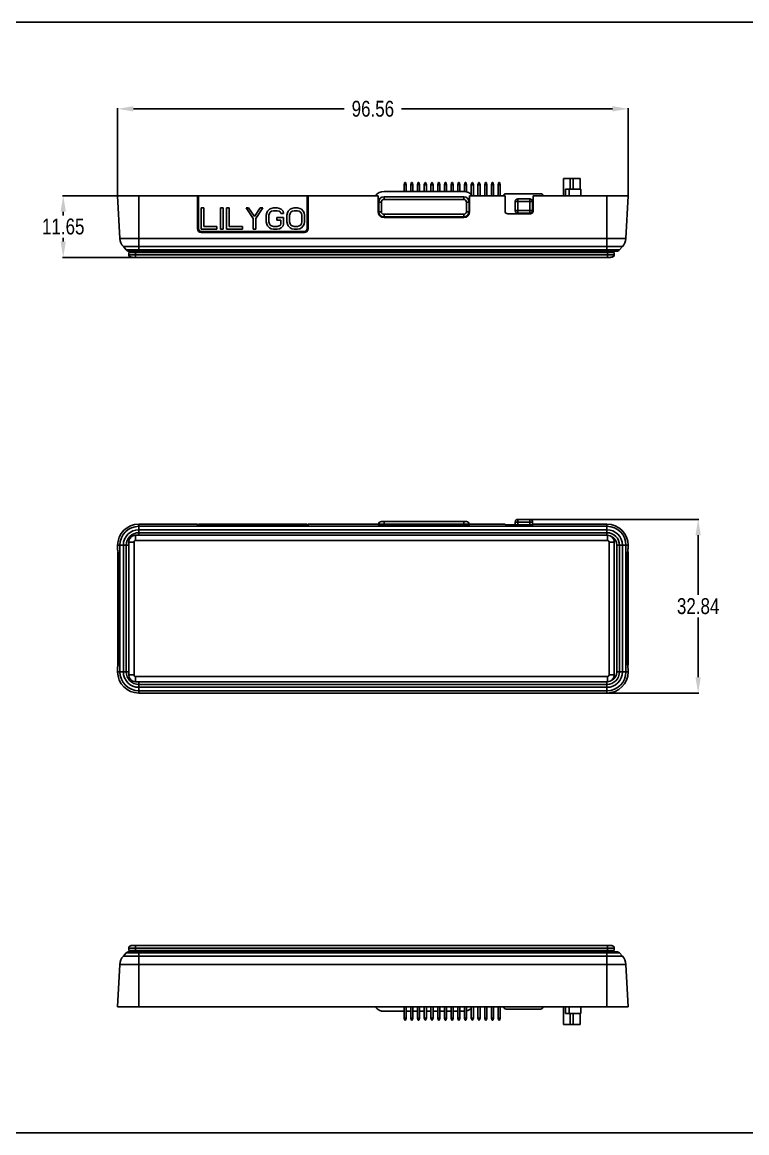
# Model space of a CAD drawing. Header units: millimetres. Extents: x -72 to 405, y 0 to 210.
# Drawn here: x 55.6 to 192.6, y 0 to 210 of the extents above; entities that cross this region are included whole.
import ezdxf

# ---------------------------------------------------------------- set-up
doc = ezdxf.new("R2010")
doc.units = ezdxf.units.MM
doc.header["$LTSCALE"] = 16.335
doc.header["$PDMODE"] = 3
doc.header["$PDSIZE"] = 0.3125
doc.layers.get('0').update_dxf_attribs({"linetype": 'CONTINUOUS'})
doc.layers.get('Defpoints').update_dxf_attribs({"linetype": 'CONTINUOUS'})
doc.styles.get("Standard").update_dxf_attribs({"font": 'txt', "width": 0.8})
doc.dimstyles.get("Standard").update_dxf_attribs({"dimtxt": 0.15625, "dimasz": 0.1875, "dimexe": 0.125, "dimexo": 0.0625, "dimtad": 0, "dimtih": 1, "dimtoh": 1, "dimdsep": 46, "dimtxsty": 'STANDARD', "dimblk": '_FILLED', "dimblk1": '_FILLED', "dimblk2": '_FILLED', "dimcen": 0.09, "dimazin": 2, "dimtp": 0.01, "dimtm": 0.01, "dimtfac": 1, "dimtofl": 0, "dimtmove": 0, "dimatfit": 3, "dimldrblk": '_FILLED', "dimfxl": 1, "dimtolj": 1, "dimarcsym": 0})

# ---------------------------------------------------------------- blocks, each defined once
blk = doc.blocks.new('_FILLED')
at = {"color": 0, "linetype": 'ByBlock'}
blk.add_solid([(0, 0), (-1, 0.167), (-1, -0.167)], dxfattribs=at)
blk = doc.blocks.new('*D1')
at = {"color": 3, "lineweight": -2}
for p, q in [((73.61, 177.24), (73.61, 193.75)), ((76.61, 193.62), (116.47, 193.62)), ((167.18, 193.62), (127.32, 193.62)), ((170.18, 177.24), (170.18, 193.75))]:
    blk.add_line(p, q, dxfattribs=at)
at = {"layer": 'Defpoints', "color": 0}
for p in [(170.18, 193.62), (73.61, 177.17), (170.18, 177.17)]:
    blk.add_point(p, dxfattribs=at)
at = {"color": 3, "lineweight": -2, "xscale": 3, "yscale": 3, "zscale": 3, "rotation": 180}
blk.add_blockref('_FILLED', (73.61, 193.62), dxfattribs=at)
at = {"color": 3, "lineweight": -2, "xscale": 3, "yscale": 3, "zscale": 3}
blk.add_blockref('_FILLED', (170.18, 193.62), dxfattribs=at)
at = {"color": 3, "insert": (121.89, 193.62), "char_height": 3, "attachment_point": 5}
blk.add_mtext('\\A1;96.56', dxfattribs=at)
blk = doc.blocks.new('*D2')
at = {"color": 3, "lineweight": -2}
for p, q in [((73.55, 177.17), (63.19, 177.17)), ((63.32, 174.17), (63.32, 173.47)), ((63.32, 168.52), (63.32, 169.22)), ((76.96, 165.52), (63.19, 165.52))]:
    blk.add_line(p, q, dxfattribs=at)
at = {"layer": 'Defpoints', "color": 0}
for p in [(73.61, 177.17), (63.32, 165.52), (77.02, 165.52)]:
    blk.add_point(p, dxfattribs=at)
at = {"color": 3, "lineweight": -2, "xscale": 3, "yscale": 3, "zscale": 3}
for p, rotation in [((63.32, 177.17), 90), ((63.32, 165.52), 270)]:
    blk.add_blockref('_FILLED', p, dxfattribs=dict(at, rotation=rotation))
at = {"color": 3, "insert": (63.32, 171.35), "char_height": 3, "attachment_point": 5}
blk.add_mtext('\\A1;11.65', dxfattribs=at)
blk = doc.blocks.new('*D3')
at = {"color": 3, "lineweight": -2}
for p, q in [((151.66, 115.99), (183.54, 115.99)), ((183.41, 112.99), (183.41, 101.7)), ((183.41, 86.15), (183.41, 97.45)), ((166.22, 83.15), (183.54, 83.15))]:
    blk.add_line(p, q, dxfattribs=at)
at = {"layer": 'Defpoints', "color": 0}
for p in [(151.59, 115.99), (166.16, 83.15), (183.41, 83.15)]:
    blk.add_point(p, dxfattribs=at)
at = {"color": 3, "lineweight": -2, "xscale": 3, "yscale": 3, "zscale": 3}
for p, rotation in [((183.41, 115.99), 90), ((183.41, 83.15), 270)]:
    blk.add_blockref('_FILLED', p, dxfattribs=dict(at, rotation=rotation))
at = {"color": 3, "insert": (183.41, 99.57), "char_height": 3, "attachment_point": 5}
blk.add_mtext('\\A1;32.84', dxfattribs=at)

msp = doc.modelspace()

# ---------------------------------------------------------------- linework, layer by layer
at = {"color": 7, "linetype": 'Continuous'}
for p, q in [((-71.741, 210), (405.467, 210)), ((127.94, 179.673), (127.794, 179.273)), ((127.794, 179.273), (128.194, 179.273)), ((127.794, 177.993), (127.794, 179.273)), ((128.049, 179.673), (127.94, 179.673)), ((128.194, 179.273), (128.049, 179.673)), ((128.194, 177.993), (128.194, 179.273)), ((129.21, 179.673), (129.064, 179.273)), ((129.064, 179.273), (129.464, 179.273)), ((129.064, 177.993), (129.064, 179.273)), ((129.319, 179.673), (129.21, 179.673)), ((129.464, 179.273), (129.319, 179.673)), ((129.464, 177.993), (129.464, 179.273)), ((130.48, 179.673), (130.334, 179.273)), ((130.334, 179.273), (130.734, 179.273)), ((130.334, 177.993), (130.334, 179.273)), ((130.589, 179.673), (130.48, 179.673)), ((130.734, 179.273), (130.589, 179.673)), ((130.734, 177.993), (130.734, 179.273)), ((131.75, 179.673), (131.604, 179.273)), ((131.604, 179.273), (132.004, 179.273)), ((131.604, 177.993), (131.604, 179.273)), ((131.859, 179.673), (131.75, 179.673)), ((132.004, 179.273), (131.859, 179.673)), ((132.004, 177.993), (132.004, 179.273)), ((133.02, 179.673), (132.874, 179.273)), ((132.874, 179.273), (133.274, 179.273)), ((132.874, 177.993), (132.874, 179.273)), ((133.129, 179.673), (133.02, 179.673)), ((133.274, 179.273), (133.129, 179.673)), ((133.274, 177.993), (133.274, 179.273)), ((134.29, 179.673), (134.144, 179.273)), ((134.144, 179.273), (134.544, 179.273)), ((134.144, 177.993), (134.144, 179.273)), ((134.399, 179.673), (134.29, 179.673)), ((134.544, 179.273), (134.399, 179.673)), ((134.544, 177.993), (134.544, 179.273)), ((135.56, 179.673), (135.414, 179.273)), ((135.414, 179.273), (135.814, 179.273)), ((135.414, 177.993), (135.414, 179.273)), ((135.669, 179.673), (135.56, 179.673)), ((135.814, 179.273), (135.669, 179.673)), ((135.814, 177.993), (135.814, 179.273)), ((136.83, 179.673), (136.684, 179.273)), ((136.684, 179.273), (137.084, 179.273)), ((136.684, 177.993), (136.684, 179.273)), ((136.939, 179.673), (136.83, 179.673)), ((137.084, 179.273), (136.939, 179.673)), ((137.084, 177.993), (137.084, 179.273)), ((138.1, 179.673), (137.954, 179.273)), ((137.954, 179.273), (138.354, 179.273)), ((137.954, 177.993), (137.954, 179.273)), ((138.209, 179.673), (138.1, 179.673)), ((138.354, 179.273), (138.209, 179.673)), ((138.354, 177.993), (138.354, 179.273)), ((139.37, 179.673), (139.224, 179.273)), ((139.224, 179.273), (139.624, 179.273)), ((139.224, 177.98), (139.224, 179.273)), ((139.479, 179.673), (139.37, 179.673)), ((139.624, 179.273), (139.479, 179.673)), ((139.624, 177.909), (139.624, 179.273)), ((140.64, 179.673), (140.494, 179.273)), ((140.494, 179.273), (140.894, 179.273)), ((140.494, 177.395), (140.494, 179.273)), ((140.749, 179.673), (140.64, 179.673)), ((140.894, 179.273), (140.749, 179.673)), ((140.894, 177.173), (140.894, 179.273)), ((141.91, 179.673), (141.764, 179.273)), ((141.764, 179.273), (142.164, 179.273)), ((141.764, 177.173), (141.764, 179.273)), ((142.019, 179.673), (141.91, 179.673)), ((142.164, 179.273), (142.019, 179.673)), ((142.164, 177.173), (142.164, 179.273)), ((143.18, 179.673), (143.034, 179.273)), ((143.034, 179.273), (143.434, 179.273)), ((143.034, 177.173), (143.034, 179.273)), ((143.289, 179.673), (143.18, 179.673)), ((143.434, 179.273), (143.289, 179.673)), ((143.434, 177.173), (143.434, 179.273)), ((144.45, 179.673), (144.304, 179.273)), ((144.304, 179.273), (144.704, 179.273)), ((144.304, 177.173), (144.304, 179.273)), ((144.559, 179.673), (144.45, 179.673)), ((144.704, 179.273), (144.559, 179.673)), ((144.704, 177.173), (144.704, 179.273)), ((145.72, 179.673), (145.574, 179.273)), ((145.574, 179.273), (145.974, 179.273)), ((145.574, 177.173), (145.574, 179.273)), ((145.829, 179.673), (145.72, 179.673)), ((145.974, 179.273), (145.829, 179.673)), ((145.974, 177.173), (145.974, 179.273)), ((157.929, 180.473), (161.089, 180.473)), ((157.929, 180.473), (157.929, 177.173)), ((159.229, 178.423), (159.229, 180.473)), ((159.789, 180.473), (159.789, 178.423)), ((161.089, 178.423), (161.089, 180.473)), ((74.035, 169.12), (73.613, 177.173)), ((73.613, 177.173), (122.896, 177.173)), ((77.629, 166.723), (77.629, 177.173)), ((88.703, 177.173), (88.703, 170.92)), ((88.903, 177.173), (88.903, 170.92)), ((109.429, 177.173), (109.429, 170.92)), ((109.629, 177.173), (109.629, 170.92)), ((122.896, 174.173), (122.896, 177.173)), ((123.996, 177.993), (139.079, 177.993)), ((139.079, 176.993), (123.996, 176.993)), ((123.996, 176.493), (123.996, 176.993)), ((139.079, 176.493), (123.996, 176.493)), ((139.079, 176.493), (139.079, 176.993)), ((140.179, 177.173), (146.894, 177.173)), ((140.179, 177.173), (140.179, 174.173)), ((146.894, 174.273), (146.894, 177.173)), ((153.594, 177.573), (147.094, 177.573)), ((151.594, 176.573), (149.294, 176.573)), ((149.294, 173.873), (149.294, 176.573)), ((151.594, 173.873), (151.594, 176.573)), ((152.194, 177.173), (170.175, 177.173)), ((152.194, 177.173), (152.194, 174.273)), ((158.293, 178.423), (161.193, 178.423)), ((158.293, 178.423), (158.293, 177.173)), ((158.993, 178.423), (158.993, 177.173)), ((161.193, 177.173), (161.193, 178.423)), ((166.159, 166.723), (166.159, 177.173)), ((169.753, 169.12), (170.175, 177.173)), ((89.394, 174.873), (89.394, 170.873)), ((89.894, 174.873), (89.394, 174.873)), ((89.894, 171.383), (89.894, 174.873)), ((93.061, 174.873), (93.061, 170.873)), ((93.561, 174.873), (93.061, 174.873)), ((93.561, 170.873), (93.561, 174.873)), ((94.227, 174.873), (94.227, 170.873)), ((94.727, 174.873), (94.227, 174.873)), ((94.727, 171.383), (94.727, 174.873)), ((97.894, 174.873), (99.227, 172.915)), ((98.394, 174.873), (97.894, 174.873)), ((99.477, 173.256), (98.394, 174.873)), ((100.561, 174.873), (99.477, 173.256)), ((99.727, 172.915), (101.061, 174.873)), ((101.061, 174.873), (100.561, 174.873)), ((102.311, 174.617), (101.977, 174.277)), ((102.644, 174.788), (102.311, 174.617)), ((103.061, 174.873), (102.644, 174.788)), ((102.727, 174.277), (103.061, 174.362)), ((103.811, 174.873), (103.061, 174.873)), ((103.061, 174.362), (103.811, 174.362)), ((104.227, 174.788), (103.811, 174.873)), ((103.811, 174.362), (104.144, 174.277)), ((104.561, 174.617), (104.227, 174.788)), ((104.894, 174.277), (104.561, 174.617)), ((106.227, 174.617), (105.894, 174.277)), ((106.561, 174.788), (106.227, 174.617)), ((106.977, 174.873), (106.561, 174.788)), ((106.644, 174.277), (106.977, 174.362)), ((107.644, 174.873), (106.977, 174.873)), ((106.977, 174.362), (107.644, 174.362)), ((108.061, 174.788), (107.644, 174.873)), ((107.644, 174.362), (107.977, 174.277)), ((108.394, 174.617), (108.061, 174.788)), ((108.727, 174.277), (108.394, 174.617)), ((123.496, 175.993), (122.996, 175.993)), ((122.996, 175.993), (122.996, 174.173)), ((123.496, 175.993), (123.496, 174.173)), ((139.579, 175.993), (140.079, 175.993)), ((139.579, 174.173), (139.579, 175.993)), ((140.079, 174.173), (140.079, 175.993)), ((148.794, 176.073), (152.094, 176.073)), ((148.794, 176.073), (148.794, 174.373)), ((148.794, 174.373), (152.094, 174.373)), ((152.094, 174.373), (152.094, 176.073)), ((99.227, 172.915), (99.227, 170.873)), ((99.727, 170.873), (99.727, 172.915)), ((101.811, 173.937), (101.727, 173.511)), ((101.727, 173.511), (101.727, 172.234)), ((101.727, 172.234), (101.811, 171.809)), ((101.977, 174.277), (101.811, 173.937)), ((102.227, 173.511), (102.311, 173.851)), ((102.227, 172.234), (102.227, 173.511)), ((102.311, 171.894), (102.227, 172.234)), ((102.311, 173.851), (102.477, 174.107)), ((102.477, 174.107), (102.727, 174.277)), ((103.727, 173.085), (103.727, 172.575)), ((104.977, 173.085), (103.727, 173.085)), ((103.727, 172.575), (104.477, 172.575)), ((104.144, 174.277), (104.394, 174.107)), ((104.394, 174.107), (104.477, 173.851)), ((104.477, 173.851), (104.977, 173.851)), ((104.477, 172.575), (104.477, 171.894)), ((104.977, 173.851), (104.894, 174.277)), ((104.977, 171.809), (104.977, 173.085)), ((105.727, 173.937), (105.644, 173.511)), ((105.644, 173.511), (105.644, 172.234)), ((105.644, 172.234), (105.727, 171.809)), ((105.894, 174.277), (105.727, 173.937)), ((106.144, 173.511), (106.227, 173.851)), ((106.144, 172.234), (106.144, 173.511)), ((106.227, 171.894), (106.144, 172.234)), ((106.227, 173.851), (106.394, 174.107)), ((106.394, 174.107), (106.644, 174.277)), ((107.977, 174.277), (108.227, 174.107)), ((108.227, 174.107), (108.394, 173.851)), ((108.394, 173.851), (108.477, 173.511)), ((108.477, 172.234), (108.394, 171.894)), ((108.477, 173.511), (108.477, 172.234)), ((108.894, 173.937), (108.727, 174.277)), ((108.977, 173.511), (108.894, 173.937)), ((108.894, 171.809), (108.977, 172.234)), ((108.977, 172.234), (108.977, 173.511)), ((123.496, 174.173), (122.996, 174.173)), ((123.996, 173.673), (139.079, 173.673)), ((123.996, 173.673), (123.996, 173.173)), ((123.996, 173.173), (139.079, 173.173)), ((123.996, 173.073), (139.079, 173.073)), ((139.079, 173.673), (139.079, 173.173)), ((139.579, 174.173), (140.079, 174.173)), ((151.694, 173.773), (147.394, 173.773)), ((149.294, 173.873), (151.594, 173.873)), ((89.394, 170.873), (92.394, 170.873)), ((108.929, 170.42), (89.403, 170.42)), ((89.403, 170.22), (108.929, 170.22)), ((92.394, 171.383), (89.894, 171.383)), ((92.394, 170.873), (92.394, 171.383)), ((93.061, 170.873), (93.561, 170.873)), ((94.227, 170.873), (97.227, 170.873)), ((97.227, 171.383), (94.727, 171.383)), ((97.227, 170.873), (97.227, 171.383)), ((99.227, 170.873), (99.727, 170.873)), ((101.811, 171.809), (101.977, 171.468)), ((101.977, 171.468), (102.311, 171.128)), ((102.477, 171.639), (102.311, 171.894)), ((102.311, 171.128), (102.644, 170.958)), ((102.727, 171.468), (102.477, 171.639)), ((102.644, 170.958), (103.061, 170.873)), ((103.061, 171.383), (102.727, 171.468)), ((103.811, 171.383), (103.061, 171.383)), ((103.061, 170.873), (103.811, 170.873)), ((104.144, 171.468), (103.811, 171.383)), ((103.811, 170.873), (104.227, 170.958)), ((104.394, 171.639), (104.144, 171.468)), ((104.227, 170.958), (104.561, 171.128)), ((104.477, 171.894), (104.394, 171.639)), ((104.561, 171.128), (104.894, 171.468)), ((104.894, 171.468), (104.977, 171.809)), ((105.727, 171.809), (105.894, 171.468)), ((105.894, 171.468), (106.227, 171.128)), ((106.394, 171.639), (106.227, 171.894)), ((106.227, 171.128), (106.561, 170.958)), ((106.644, 171.468), (106.394, 171.639)), ((106.561, 170.958), (106.977, 170.873)), ((106.977, 171.383), (106.644, 171.468)), ((107.644, 171.383), (106.977, 171.383)), ((106.977, 170.873), (107.644, 170.873)), ((107.977, 171.468), (107.644, 171.383)), ((107.644, 170.873), (108.061, 170.958)), ((108.227, 171.639), (107.977, 171.468)), ((108.061, 170.958), (108.394, 171.128)), ((108.394, 171.894), (108.227, 171.639)), ((108.394, 171.128), (108.727, 171.468)), ((108.727, 171.468), (108.894, 171.809)), ((74.035, 169.12), (169.753, 169.12)), ((75.253, 166.949), (74.692, 167.558)), ((74.692, 167.558), (169.096, 167.558)), ((168.536, 166.949), (75.253, 166.949)), ((75.719, 166.023), (75.719, 166.473)), ((75.719, 166.473), (167.549, 166.473)), ((75.719, 166.023), (167.549, 166.023)), ((75.768, 166.723), (168.021, 166.723)), ((75.969, 166.473), (75.969, 166.723)), ((77.019, 165.523), (77.019, 166.723)), ((166.249, 165.523), (166.249, 166.723)), ((167.299, 166.473), (167.299, 166.723)), ((167.549, 166.473), (167.549, 166.023)), ((168.536, 166.949), (169.096, 167.558)), ((166.549, 165.523), (76.719, 165.523)), ((123.496, 115.59), (139.579, 115.59)), ((123.996, 115.59), (123.996, 114.891)), ((139.079, 115.59), (139.079, 114.891)), ((149.294, 115.99), (151.594, 115.99)), ((149.294, 115.99), (149.294, 114.928)), ((151.594, 115.99), (151.594, 114.928)), ((77.629, 112.99), (77.629, 115.106)), ((77.629, 115.106), (88.703, 115.106)), ((77.629, 114.684), (166.159, 114.684)), ((77.629, 114.027), (166.159, 114.027)), ((166.159, 113.466), (77.629, 113.466)), ((88.703, 115.106), (88.703, 114.778)), ((88.903, 114.753), (88.903, 115.106)), ((88.903, 115.106), (109.429, 115.106)), ((89.394, 114.986), (89.394, 114.776)), ((89.894, 114.986), (89.394, 114.986)), ((89.394, 114.776), (92.394, 114.776)), ((108.929, 114.752), (89.403, 114.752)), ((89.403, 114.742), (108.929, 114.742)), ((89.894, 114.776), (89.894, 114.986)), ((92.394, 114.803), (89.894, 114.803)), ((92.394, 114.776), (92.394, 114.803)), ((93.061, 114.986), (93.061, 114.776)), ((93.561, 114.986), (93.061, 114.986)), ((93.061, 114.776), (93.561, 114.776)), ((93.561, 114.776), (93.561, 114.986)), ((94.227, 114.986), (94.227, 114.776)), ((94.727, 114.986), (94.227, 114.986)), ((94.227, 114.776), (97.227, 114.776)), ((94.727, 114.776), (94.727, 114.986)), ((97.227, 114.803), (94.727, 114.803)), ((97.227, 114.776), (97.227, 114.803)), ((98.394, 114.986), (97.894, 114.986)), ((97.894, 114.986), (99.227, 114.883)), ((98.394, 114.947), (98.394, 114.986)), ((99.477, 114.901), (98.394, 114.986)), ((99.227, 114.883), (99.227, 114.776)), ((99.227, 114.776), (99.727, 114.776)), ((100.561, 114.986), (99.477, 114.901)), ((99.477, 114.776), (99.477, 114.901)), ((99.727, 114.883), (101.061, 114.986)), ((99.727, 114.776), (99.727, 114.883)), ((100.561, 114.947), (100.561, 114.986)), ((101.061, 114.986), (100.561, 114.986)), ((101.811, 114.936), (101.727, 114.914)), ((101.727, 114.914), (101.727, 114.847)), ((101.727, 114.847), (101.811, 114.825)), ((101.977, 114.954), (101.811, 114.936)), ((101.811, 114.825), (101.811, 114.936)), ((101.811, 114.825), (101.977, 114.807)), ((102.311, 114.972), (101.977, 114.954)), ((101.977, 114.807), (101.977, 114.954)), ((101.977, 114.807), (102.311, 114.789)), ((102.227, 114.914), (102.311, 114.932)), ((102.227, 114.789), (102.227, 114.914)), ((102.311, 114.829), (102.227, 114.847)), ((102.644, 114.981), (102.311, 114.972)), ((102.311, 114.932), (102.311, 114.972)), ((102.311, 114.932), (102.477, 114.945)), ((102.311, 114.789), (102.311, 114.829)), ((102.477, 114.816), (102.311, 114.829)), ((102.311, 114.789), (102.644, 114.78)), ((102.477, 114.945), (102.727, 114.954)), ((102.477, 114.785), (102.477, 114.816)), ((102.727, 114.807), (102.477, 114.816)), ((103.061, 114.986), (102.644, 114.981)), ((102.644, 114.954), (102.644, 114.981)), ((102.644, 114.78), (103.061, 114.776)), ((102.727, 114.954), (103.061, 114.959)), ((102.727, 114.78), (102.727, 114.807)), ((103.061, 114.803), (102.727, 114.807)), ((103.061, 114.959), (103.061, 114.986)), ((103.811, 114.986), (103.061, 114.986)), ((103.061, 114.959), (103.811, 114.959)), ((103.061, 114.776), (103.061, 114.803)), ((103.811, 114.803), (103.061, 114.803)), ((103.061, 114.776), (103.811, 114.776)), ((103.727, 114.892), (103.727, 114.865)), ((104.977, 114.892), (103.727, 114.892)), ((103.727, 114.865), (104.477, 114.865)), ((103.811, 114.959), (103.811, 114.986)), ((104.227, 114.981), (103.811, 114.986)), ((103.811, 114.959), (104.144, 114.954)), ((104.144, 114.807), (103.811, 114.803)), ((103.811, 114.776), (103.811, 114.803)), ((103.811, 114.776), (104.227, 114.78)), ((104.144, 114.954), (104.394, 114.945)), ((104.394, 114.816), (104.144, 114.807)), ((104.144, 114.78), (104.144, 114.807)), ((104.227, 114.954), (104.227, 114.981)), ((104.561, 114.972), (104.227, 114.981)), ((104.227, 114.78), (104.561, 114.789)), ((104.394, 114.945), (104.477, 114.932)), ((104.477, 114.829), (104.394, 114.816)), ((104.394, 114.785), (104.394, 114.816)), ((104.477, 114.932), (104.977, 114.932)), ((104.477, 114.789), (104.477, 114.865)), ((104.561, 114.932), (104.561, 114.972)), ((104.894, 114.954), (104.561, 114.972)), ((104.561, 114.789), (104.894, 114.807)), ((104.894, 114.932), (104.894, 114.954)), ((104.977, 114.932), (104.894, 114.954)), ((104.894, 114.807), (104.977, 114.825)), ((104.977, 114.825), (104.977, 114.892)), ((105.727, 114.936), (105.644, 114.914)), ((105.644, 114.914), (105.644, 114.847)), ((105.644, 114.847), (105.727, 114.825)), ((105.894, 114.954), (105.727, 114.936)), ((105.727, 114.825), (105.727, 114.936)), ((105.727, 114.825), (105.894, 114.807)), ((106.227, 114.972), (105.894, 114.954)), ((105.894, 114.807), (105.894, 114.954)), ((105.894, 114.807), (106.227, 114.789)), ((106.144, 114.914), (106.227, 114.932)), ((106.144, 114.789), (106.144, 114.914)), ((106.227, 114.829), (106.144, 114.847)), ((106.561, 114.981), (106.227, 114.972)), ((106.227, 114.932), (106.227, 114.972)), ((106.227, 114.932), (106.394, 114.945)), ((106.227, 114.789), (106.227, 114.829)), ((106.394, 114.816), (106.227, 114.829)), ((106.227, 114.789), (106.561, 114.78)), ((106.394, 114.945), (106.644, 114.954)), ((106.394, 114.785), (106.394, 114.816)), ((106.644, 114.807), (106.394, 114.816)), ((106.977, 114.986), (106.561, 114.981)), ((106.561, 114.954), (106.561, 114.981)), ((106.561, 114.78), (106.977, 114.776)), ((106.644, 114.954), (106.977, 114.959)), ((106.644, 114.78), (106.644, 114.807)), ((106.977, 114.803), (106.644, 114.807)), ((106.977, 114.959), (106.977, 114.986)), ((107.644, 114.986), (106.977, 114.986)), ((106.977, 114.959), (107.644, 114.959)), ((106.977, 114.776), (106.977, 114.803)), ((107.644, 114.803), (106.977, 114.803)), ((106.977, 114.776), (107.644, 114.776)), ((107.644, 114.959), (107.644, 114.986)), ((108.061, 114.981), (107.644, 114.986)), ((107.644, 114.959), (107.977, 114.954)), ((107.977, 114.807), (107.644, 114.803)), ((107.644, 114.776), (107.644, 114.803)), ((107.644, 114.776), (108.061, 114.78)), ((107.977, 114.954), (108.227, 114.945)), ((108.227, 114.816), (107.977, 114.807)), ((107.977, 114.78), (107.977, 114.807)), ((108.061, 114.954), (108.061, 114.981)), ((108.394, 114.972), (108.061, 114.981)), ((108.061, 114.78), (108.394, 114.789)), ((108.227, 114.945), (108.394, 114.932)), ((108.394, 114.829), (108.227, 114.816)), ((108.227, 114.785), (108.227, 114.816)), ((108.394, 114.932), (108.394, 114.972)), ((108.727, 114.954), (108.394, 114.972)), ((108.394, 114.932), (108.477, 114.914)), ((108.477, 114.847), (108.394, 114.829)), ((108.394, 114.789), (108.394, 114.829)), ((108.394, 114.789), (108.727, 114.807)), ((108.477, 114.789), (108.477, 114.914)), ((108.727, 114.807), (108.727, 114.954)), ((108.894, 114.936), (108.727, 114.954)), ((108.727, 114.807), (108.894, 114.825)), ((108.894, 114.825), (108.894, 114.936)), ((108.977, 114.914), (108.894, 114.936)), ((108.894, 114.825), (108.977, 114.847)), ((108.977, 114.847), (108.977, 114.914)), ((109.429, 114.753), (109.429, 115.106)), ((109.629, 115.106), (109.629, 114.778)), ((109.629, 115.106), (122.896, 115.106)), ((122.896, 114.949), (122.896, 115.106)), ((122.996, 115.09), (140.079, 115.09)), ((122.996, 115.09), (122.996, 114.925)), ((123.996, 114.891), (139.079, 114.891)), ((140.079, 115.09), (140.079, 114.925)), ((140.179, 115.106), (146.894, 115.106)), ((140.179, 115.106), (140.179, 114.949)), ((146.894, 114.954), (146.894, 115.106)), ((151.694, 114.928), (147.394, 114.928)), ((148.794, 115.49), (152.094, 115.49)), ((148.794, 115.49), (148.794, 114.928)), ((152.094, 115.49), (152.094, 114.939)), ((152.194, 115.106), (166.159, 115.106)), ((152.194, 115.106), (152.194, 114.954)), ((166.159, 112.99), (166.159, 115.106)), ((76.719, 111.69), (75.718, 111.69)), ((75.719, 86.57), (75.719, 111.69)), ((76.719, 111.69), (76.719, 86.57)), ((77.019, 111.99), (77.019, 112.991)), ((77.019, 112.99), (166.249, 112.99)), ((166.249, 111.99), (77.019, 111.99)), ((166.249, 111.99), (166.249, 112.991)), ((166.549, 111.69), (167.55, 111.69)), ((166.549, 86.57), (166.549, 111.69)), ((167.549, 111.69), (167.549, 86.57)), ((73.613, 110.19), (73.613, 111.09)), ((73.613, 111.09), (75.719, 111.09)), ((73.613, 110.19), (73.673, 110.19)), ((73.624, 88.573), (73.624, 109.686)), ((73.671, 109.671), (73.624, 109.686)), ((73.86, 107.999), (73.671, 109.671)), ((73.675, 110.165), (73.673, 110.19)), ((73.673, 110.19), (73.917, 108.033)), ((73.675, 110.165), (73.918, 108.01)), ((74.035, 87.17), (74.035, 111.09)), ((74.692, 87.17), (74.692, 111.09)), ((75.253, 111.09), (75.253, 87.17)), ((168.021, 111.09), (170.175, 111.09)), ((168.021, 87.17), (168.021, 111.09)), ((168.536, 87.17), (168.536, 111.09)), ((169.096, 111.09), (169.096, 87.17)), ((169.753, 111.09), (169.753, 87.17)), ((169.861, 107.93), (170.174, 110.698)), ((169.862, 107.952), (170.175, 110.725)), ((170.159, 109.704), (169.866, 107.114)), ((170.159, 109.704), (170.159, 109.704)), ((170.159, 109.704), (170.159, 88.555)), ((170.159, 109.704), (170.159, 88.555)), ((170.175, 110.725), (170.174, 110.698)), ((170.175, 111.09), (170.175, 110.725)), ((73.86, 107.999), (73.86, 90.26)), ((73.919, 107.999), (73.86, 107.999)), ((73.917, 108.033), (73.918, 108.01)), ((73.938, 107.409), (73.938, 90.862)), ((73.938, 107.398), (73.938, 90.862)), ((73.938, 107.398), (73.938, 107.398)), ((169.85, 107.589), (169.85, 107.589)), ((169.85, 90.67), (169.85, 107.589)), ((169.86, 107.931), (169.862, 107.952)), ((169.862, 107.952), (169.861, 107.93)), ((169.866, 105.004), (169.866, 107.114)), ((169.866, 105.004), (169.933, 105.026)), ((169.955, 104.626), (169.85, 104.626)), ((169.955, 104.626), (169.955, 93.644)), ((169.955, 93.644), (169.85, 93.644)), ((169.933, 93.244), (169.866, 93.266)), ((169.866, 93.266), (169.866, 91.146)), ((73.938, 90.862), (73.938, 90.862)), ((169.85, 90.67), (169.85, 90.67)), ((169.862, 90.308), (169.861, 90.33)), ((170.174, 87.562), (169.861, 90.33)), ((170.175, 87.534), (169.862, 90.308)), ((170.159, 88.555), (169.866, 91.146)), ((73.671, 88.589), (73.624, 88.573)), ((73.671, 88.589), (73.86, 90.26)), ((73.917, 90.227), (73.673, 88.07)), ((73.918, 90.249), (73.675, 88.095)), ((73.919, 90.26), (73.86, 90.26)), ((73.917, 90.227), (73.918, 90.249)), ((170.159, 88.555), (170.159, 88.555)), ((73.613, 87.17), (73.613, 88.07)), ((73.673, 88.07), (73.613, 88.07)), ((73.613, 87.17), (75.719, 87.17)), ((73.675, 88.095), (73.673, 88.07)), ((76.719, 86.57), (75.718, 86.57)), ((77.019, 86.27), (77.019, 85.269)), ((77.019, 86.27), (166.249, 86.27)), ((166.249, 86.27), (166.249, 85.269)), ((166.549, 86.57), (167.55, 86.57)), ((168.021, 87.17), (170.175, 87.17)), ((170.174, 87.562), (170.175, 87.534)), ((170.175, 87.534), (170.175, 87.17)), ((166.249, 85.27), (77.019, 85.27)), ((77.629, 83.154), (77.629, 85.27)), ((77.629, 84.793), (166.159, 84.793)), ((166.159, 84.233), (77.629, 84.233)), ((166.159, 83.154), (166.159, 85.27)), ((166.159, 83.576), (77.629, 83.576)), ((166.159, 83.154), (77.629, 83.154)), ((75.253, 34.012), (74.692, 33.402)), ((75.253, 34.012), (168.536, 34.012)), ((75.719, 34.488), (75.719, 34.938)), ((167.549, 34.938), (75.719, 34.938)), ((75.719, 34.488), (167.549, 34.488)), ((75.768, 34.238), (168.021, 34.238)), ((75.969, 34.488), (75.969, 34.238)), ((76.719, 35.438), (166.549, 35.438)), ((77.019, 35.438), (77.019, 34.238)), ((77.629, 23.788), (77.629, 34.238)), ((166.159, 23.788), (166.159, 34.238)), ((166.249, 34.238), (166.249, 35.438)), ((167.299, 34.488), (167.299, 34.238)), ((167.549, 34.938), (167.549, 34.488)), ((168.536, 34.012), (169.096, 33.402)), ((74.035, 31.84), (73.613, 23.788)), ((169.753, 31.84), (74.035, 31.84)), ((169.096, 33.402), (74.692, 33.402)), ((170.175, 23.788), (169.753, 31.84)), ((170.175, 23.788), (73.613, 23.788)), ((127.794, 23.788), (127.794, 21.688)), ((128.194, 23.788), (128.194, 21.688)), ((129.064, 23.788), (129.064, 21.688)), ((129.464, 23.788), (129.464, 21.688)), ((130.334, 23.788), (130.334, 21.688)), ((130.734, 23.788), (130.734, 21.688)), ((131.604, 23.788), (131.604, 21.688)), ((132.004, 23.788), (132.004, 21.688)), ((132.874, 23.788), (132.874, 21.688)), ((133.274, 23.788), (133.274, 21.688)), ((134.144, 23.788), (134.144, 21.688)), ((134.544, 23.788), (134.544, 21.688)), ((135.414, 23.788), (135.414, 21.688)), ((135.814, 23.788), (135.814, 21.688)), ((136.684, 23.788), (136.684, 21.688)), ((137.084, 23.788), (137.084, 21.688)), ((137.954, 23.788), (137.954, 21.688)), ((138.354, 23.788), (138.354, 21.688)), ((139.224, 23.788), (139.224, 21.688)), ((139.624, 23.788), (139.624, 21.688)), ((140.494, 23.788), (140.494, 21.688)), ((140.894, 23.788), (140.894, 21.688)), ((141.764, 23.788), (141.764, 21.688)), ((142.164, 23.788), (142.164, 21.688)), ((143.034, 23.788), (143.034, 21.688)), ((143.434, 23.788), (143.434, 21.688)), ((144.304, 23.788), (144.304, 21.688)), ((144.704, 23.788), (144.704, 21.688)), ((145.574, 23.788), (145.574, 21.688)), ((145.974, 23.788), (145.974, 21.688)), ((147.094, 23.388), (153.594, 23.388)), ((157.929, 23.788), (157.929, 20.488)), ((158.293, 22.538), (158.293, 23.788)), ((158.993, 22.538), (158.993, 23.788)), ((161.193, 23.788), (161.193, 22.538)), ((123.996, 22.968), (127.794, 22.968)), ((128.194, 21.688), (127.794, 21.688)), ((127.94, 21.288), (127.794, 21.688)), ((127.94, 21.288), (128.049, 21.288)), ((128.194, 21.688), (128.049, 21.288)), ((128.194, 22.968), (129.064, 22.968)), ((129.464, 21.688), (129.064, 21.688)), ((129.21, 21.288), (129.064, 21.688)), ((129.21, 21.288), (129.319, 21.288)), ((129.464, 21.688), (129.319, 21.288)), ((129.464, 22.968), (130.334, 22.968)), ((130.734, 21.688), (130.334, 21.688)), ((130.48, 21.288), (130.334, 21.688)), ((130.48, 21.288), (130.589, 21.288)), ((130.734, 21.688), (130.589, 21.288)), ((130.734, 22.968), (131.604, 22.968)), ((132.004, 21.688), (131.604, 21.688)), ((131.75, 21.288), (131.604, 21.688)), ((131.75, 21.288), (131.859, 21.288)), ((132.004, 21.688), (131.859, 21.288)), ((132.004, 22.968), (132.874, 22.968)), ((133.274, 21.688), (132.874, 21.688)), ((133.02, 21.288), (132.874, 21.688)), ((133.02, 21.288), (133.129, 21.288)), ((133.274, 21.688), (133.129, 21.288)), ((133.274, 22.968), (134.144, 22.968)), ((134.544, 21.688), (134.144, 21.688)), ((134.29, 21.288), (134.144, 21.688)), ((134.29, 21.288), (134.399, 21.288)), ((134.544, 21.688), (134.399, 21.288)), ((134.544, 22.968), (135.414, 22.968)), ((135.814, 21.688), (135.414, 21.688)), ((135.56, 21.288), (135.414, 21.688)), ((135.56, 21.288), (135.669, 21.288)), ((135.814, 21.688), (135.669, 21.288)), ((135.814, 22.968), (136.684, 22.968)), ((137.084, 21.688), (136.684, 21.688)), ((136.83, 21.288), (136.684, 21.688)), ((136.83, 21.288), (136.939, 21.288)), ((137.084, 21.688), (136.939, 21.288)), ((137.084, 22.968), (137.954, 22.968)), ((138.354, 21.688), (137.954, 21.688)), ((138.1, 21.288), (137.954, 21.688)), ((138.1, 21.288), (138.209, 21.288)), ((138.354, 21.688), (138.209, 21.288)), ((138.354, 22.968), (139.079, 22.968)), ((139.624, 21.688), (139.224, 21.688)), ((139.37, 21.288), (139.224, 21.688)), ((139.37, 21.288), (139.479, 21.288)), ((139.624, 21.688), (139.479, 21.288)), ((140.894, 21.688), (140.494, 21.688)), ((140.64, 21.288), (140.494, 21.688)), ((140.64, 21.288), (140.749, 21.288)), ((140.894, 21.688), (140.749, 21.288)), ((142.164, 21.688), (141.764, 21.688)), ((141.91, 21.288), (141.764, 21.688)), ((141.91, 21.288), (142.019, 21.288)), ((142.164, 21.688), (142.019, 21.288)), ((143.434, 21.688), (143.034, 21.688)), ((143.18, 21.288), (143.034, 21.688)), ((143.18, 21.288), (143.289, 21.288)), ((143.434, 21.688), (143.289, 21.288)), ((144.704, 21.688), (144.304, 21.688)), ((144.45, 21.288), (144.304, 21.688)), ((144.45, 21.288), (144.559, 21.288)), ((144.704, 21.688), (144.559, 21.288)), ((145.974, 21.688), (145.574, 21.688)), ((145.72, 21.288), (145.574, 21.688)), ((145.72, 21.288), (145.829, 21.288)), ((145.974, 21.688), (145.829, 21.288)), ((158.293, 22.538), (161.193, 22.538)), ((159.229, 20.488), (159.229, 22.538)), ((159.789, 22.538), (159.789, 20.488)), ((161.089, 20.488), (161.089, 22.538)), ((157.929, 20.488), (161.089, 20.488)), ((-71.741, 0), (405.467, 0))]:
    msp.add_line(p, q, dxfattribs=at)
for points in [[(170.159, 109.704), (170.159, 109.728), (170.107, 109.936), (170.09, 109.958)], [(73.918, 108.01), (73.921, 107.982), (73.924, 107.941), (73.927, 107.89), (73.93, 107.83), (73.933, 107.76), (73.935, 107.682), (73.937, 107.597), (73.938, 107.506), (73.938, 107.409)], [(169.85, 90.67), (169.85, 107.61), (169.851, 107.689), (169.852, 107.761), (169.854, 107.822), (169.857, 107.872), (169.859, 107.909), (169.861, 107.93)], [(73.938, 90.862), (73.938, 90.792), (73.937, 90.661), (73.934, 90.542), (73.931, 90.439), (73.926, 90.355), (73.922, 90.291), (73.918, 90.249)], [(169.861, 90.33), (169.861, 90.333), (169.859, 90.355), (169.857, 90.385), (169.855, 90.424), (169.853, 90.47), (169.852, 90.523), (169.851, 90.58), (169.85, 90.642), (169.85, 90.67)], [(170.09, 88.305), (170.113, 88.336), (170.159, 88.555)]]:
    msp.add_lwpolyline(points, dxfattribs=at)
for centre, radius, start, end in [((123.996, 175.993), 2, 90, 143.69119), ((123.996, 175.993), 1, 90, 180), ((123.996, 175.993), 0.5, 90, 180), ((139.079, 175.993), 2, 36.30881, 90), ((139.079, 175.993), 1, 0, 90), ((139.079, 175.993), 0.5, 0, 90), ((147.094, 177.073), 0.5, 90, 168.43421), ((149.294, 176.073), 0.5, 90, 180), ((151.594, 176.073), 0.5, 0, 90), ((153.594, 177.073), 0.5, 11.54269, 90), ((149.294, 174.373), 0.5, 180, 270), ((151.594, 174.373), 0.5, 270, 360), ((123.996, 174.173), 1.1, 180, 270), ((123.996, 174.173), 1, 180, 270), ((123.996, 174.173), 0.5, 180, 270), ((139.079, 174.173), 1.1, 270, 360), ((139.079, 174.173), 1, 270, 360), ((139.079, 174.173), 0.5, 270, 360), ((147.394, 174.273), 0.5, 180, 270), ((151.694, 174.273), 0.5, 270, 360), ((89.403, 170.92), 0.7, 180, 270), ((89.403, 170.92), 0.5, 180, 270), ((108.929, 170.92), 0.7, 270, 360), ((108.929, 170.92), 0.5, 270, 360), ((76.532, 169.251), 2.5, 183, 222.62224), ((167.257, 169.251), 2.5, 317.37776, 357), ((75.768, 167.423), 0.7, 222.62224, 270), ((168.021, 167.423), 0.7, 270, 317.37776), ((76.055, 165.998), 0.336, 205.10797, 212.10025), ((76.178, 166.1), 0.496, 228.02706, 233.68682), ((76.344, 166.402), 0.842, 245.85959, 248.7058), ((76.532, 167.05), 1.518, 258.10749, 259.74675), ((76.655, 168.011), 2.487, 264.86822, 266.26211), ((166.614, 168.011), 2.487, 273.73789, 275.13178), ((166.736, 167.05), 1.518, 280.25325, 281.89251), ((166.924, 166.402), 0.842, 291.2942, 294.14041), ((167.091, 166.1), 0.496, 306.31318, 311.97294), ((167.213, 165.998), 0.336, 327.89975, 334.89203), ((123.496, 115.09), 0.5, 90, 180), ((139.579, 115.09), 0.5, 0, 90), ((149.294, 115.49), 0.5, 90, 180), ((151.594, 115.49), 0.5, 0, 90), ((77.629, 111.09), 4.016, 90, 180), ((77.629, 111.09), 3.594, 90, 180), ((77.629, 111.09), 2.937, 90, 180), ((77.629, 111.09), 2.377, 90, 180), ((166.159, 111.09), 4.016, 0, 90), ((166.159, 111.09), 3.594, 0, 90), ((166.159, 111.09), 2.937, 0, 90), ((166.159, 111.09), 2.377, 0, 90), ((77.019, 111.69), 1.301, 90, 180), ((77.019, 111.69), 0.3, 89.99989, 180.00011), ((166.249, 111.69), 1.301, 0, 90), ((166.249, 111.69), 0.3, 359.99989, 90.00011), ((166.159, 111.09), 1.861, 0, 62.09743), ((169.667, 109.696), 0.492, 22.20497, 30.57534), ((169.669, 109.697), 0.49, 6.59473, 22.16), ((169.673, 109.698), 0.486, 0.77778, 6.56039), ((74.025, 107.995), 0.165, 170.27853, 178.57247), ((177.228, 107.59), 7.379, 179.26407, 180.00708), ((60.675, 90.862), 13.264, 359.69837, 0.00005), ((72.711, 90.363), 1.213, 353.58254, 354.48585), ((169.667, 88.564), 0.493, 329.13967, 337.6524), ((77.629, 87.17), 4.016, 180, 270), ((77.629, 87.17), 3.594, 180, 270), ((77.629, 87.17), 2.937, 180, 270), ((77.629, 87.17), 2.377, 180, 270), ((77.019, 86.57), 1.301, 180, 270), ((77.019, 86.57), 0.3, 179.99989, 270.00011), ((166.159, 87.17), 4.016, 270, 360), ((166.159, 87.17), 3.594, 270, 360), ((166.159, 87.17), 2.937, 270, 360), ((166.159, 87.17), 2.377, 270, 360), ((166.249, 86.57), 1.301, 270, 360), ((166.249, 86.57), 0.3, 269.99989, 0.00011), ((166.159, 87.17), 1.861, 297.90263, 360), ((75.768, 33.538), 0.7, 90, 137.37776), ((76.055, 34.963), 0.336, 147.89975, 154.89203), ((76.178, 34.86), 0.496, 126.31318, 131.97294), ((76.344, 34.559), 0.842, 111.2942, 114.14041), ((76.532, 33.911), 1.518, 100.25325, 101.89251), ((76.655, 32.949), 2.487, 93.73789, 95.13178), ((166.614, 32.949), 2.487, 84.86822, 86.26211), ((166.736, 33.911), 1.518, 78.10749, 79.74675), ((166.924, 34.559), 0.842, 65.85959, 68.7058), ((167.091, 34.86), 0.496, 48.02706, 53.68682), ((167.213, 34.963), 0.336, 25.10797, 32.10025), ((168.021, 33.538), 0.7, 42.62224, 90), ((76.532, 31.71), 2.5, 137.37776, 177), ((167.257, 31.71), 2.5, 3, 42.62224), ((123.996, 24.968), 2, 216.30903, 270), ((139.079, 24.968), 2, 285.86816, 315.22418), ((147.094, 23.888), 0.5, 191.54269, 270), ((153.594, 23.888), 0.5, 270, 348.43411), ((139.079, 24.968), 2, 270, 274.19213)]:
    msp.add_arc(centre, radius, start, end, dxfattribs=at)
for centre, major_axis, ratio, start_param, end_param in [((89.403, 114.778), (0.7, 0), 0.0524078, 3.1415927, 4.712389), ((89.403, 114.778), (0.5, 0), 0.0524078, -3.1415927, -1.5707963), ((108.929, 114.778), (0.7, 0), 0.0524078, -1.5707963, 0), ((108.929, 114.778), (0.5, 0), 0.0524078, -1.5707963, 0), ((123.996, 114.949), (1.1, 0), 0.0524078, 3.1415927, 4.712389), ((139.079, 114.949), (1.1, 0), 0.0524078, 4.712389, 6.2831853), ((147.394, 114.954), (0.5, 0), 0.0524078, -3.1415927, -1.5707963), ((151.694, 114.954), (0.5, 0), 0.0524078, -1.5707963, 0), ((73.813, 110.19), (0.2, 0), 0.9986295, -3.1415927, -2.2507026), ((169.365, 107.102), (-0.062, -0.548), 0.906131, 1.6948407, 1.8522568), ((169.666, 105.003), (0.19, 0.063), 0.9984779, -0.6344047, -0.3210504), ((169.666, 93.266), (-0.19, 0.063), 0.9984779, -2.8205423, -2.507188), ((169.365, 91.158), (0.062, -0.548), 0.906131, 1.2893358, 1.4467519), ((73.813, 88.07), (0.2, 0), 0.9986295, 2.2507026, 3.1415927)]:
    msp.add_ellipse(centre, major_axis=major_axis, ratio=ratio, start_param=start_param, end_param=end_param, dxfattribs=at)
for points, knots in [([(76.719, 165.523), (76.47, 165.522), (76.113, 165.555), (75.797, 165.74), (75.717, 165.911), (75.718, 166.023)], [0, 0, 0, 0, 0.4961285, 0.7799697, 1, 1, 1, 1]), ([(75.718, 166.023), (75.717, 165.969), (75.733, 165.868), (75.817, 165.749), (75.926, 165.666), (76.104, 165.585), (76.369, 165.531), (76.591, 165.523), (76.709, 165.523)], [0, 0, 0, 0, 0.1302387, 0.2391487, 0.3468833, 0.4604951, 0.7127821, 1, 1, 1, 1]), ([(75.718, 166.023), (75.718, 166.007), (75.72, 165.949), (75.734, 165.892), (75.751, 165.855)], [0, 0, 0, 0, 0.2822243, 1, 1, 1, 1]), ([(166.549, 165.523), (166.798, 165.522), (167.155, 165.555), (167.471, 165.74), (167.552, 165.911), (167.55, 166.023)], [0, 0, 0, 0, 0.4961285, 0.7799697, 1, 1, 1, 1]), ([(167.55, 166.023), (167.551, 165.969), (167.536, 165.868), (167.451, 165.749), (167.343, 165.666), (167.164, 165.585), (166.899, 165.531), (166.677, 165.523), (166.56, 165.523)], [0, 0, 0, 0, 0.1302387, 0.2391487, 0.3468833, 0.4604951, 0.7127821, 1, 1, 1, 1]), ([(167.55, 166.023), (167.55, 166.007), (167.549, 165.949), (167.535, 165.892), (167.517, 165.855)], [0, 0, 0, 0, 0.2822243, 1, 1, 1, 1]), ([(75.884, 165.7), (75.892, 165.694), (75.929, 165.668), (75.969, 165.647), (76, 165.634)], [0, 0, 0, 0, 0.2450664, 1, 1, 1, 1]), ([(76.038, 165.617), (76.053, 165.612), (76.112, 165.59), (76.173, 165.574), (76.219, 165.565)], [0, 0, 0, 0, 0.2418011, 1, 1, 1, 1]), ([(76.262, 165.556), (76.276, 165.554), (76.332, 165.544), (76.389, 165.538), (76.432, 165.534)], [0, 0, 0, 0, 0.2436048, 1, 1, 1, 1]), ([(76.492, 165.529), (76.51, 165.528), (76.582, 165.524), (76.654, 165.523), (76.709, 165.523)], [0, 0, 0, 0, 0.2441649, 1, 1, 1, 1]), ([(166.776, 165.529), (166.758, 165.528), (166.686, 165.524), (166.614, 165.523), (166.56, 165.523)], [0, 0, 0, 0, 0.2441649, 1, 1, 1, 1]), ([(167.006, 165.556), (166.993, 165.554), (166.936, 165.544), (166.879, 165.538), (166.836, 165.534)], [0, 0, 0, 0, 0.2436048, 1, 1, 1, 1]), ([(167.23, 165.617), (167.216, 165.612), (167.157, 165.59), (167.096, 165.574), (167.049, 165.565)], [0, 0, 0, 0, 0.2418011, 1, 1, 1, 1]), ([(167.385, 165.7), (167.376, 165.694), (167.339, 165.668), (167.299, 165.647), (167.269, 165.634)], [0, 0, 0, 0, 0.2450664, 1, 1, 1, 1]), ([(73.624, 109.686), (73.624, 109.718), (73.639, 109.782), (73.683, 109.831), (73.708, 109.85)], [0, 0, 0, 0, 0.4999733, 1, 1, 1, 1]), ([(73.715, 109.781), (73.708, 109.773), (73.684, 109.741), (73.672, 109.7), (73.671, 109.671)], [0, 0, 0, 0, 0.257053, 1, 1, 1, 1]), ([(73.905, 108.111), (73.899, 108.105), (73.879, 108.079), (73.866, 108.047), (73.862, 108.023)], [0, 0, 0, 0, 0.2554919, 1, 1, 1, 1]), ([(73.917, 108.033), (73.918, 108.026), (73.921, 107.996), (73.923, 107.965), (73.925, 107.941)], [0, 0, 0, 0, 0.2123907, 1, 1, 1, 1]), ([(73.925, 107.941), (73.925, 107.932), (73.928, 107.895), (73.929, 107.857), (73.931, 107.828)], [0, 0, 0, 0, 0.2290076, 1, 1, 1, 1]), ([(73.931, 107.828), (73.932, 107.796), (73.937, 107.652), (73.938, 107.509), (73.938, 107.398)], [0, 0, 0, 0, 0.2250146, 1, 1, 1, 1]), ([(169.851, 107.685), (169.851, 107.732), (169.853, 107.814), (169.857, 107.896), (169.86, 107.931)], [0, 0, 0, 0, 0.5725192, 1, 1, 1, 1]), ([(169.933, 105.026), (169.933, 104.996), (169.92, 104.936), (169.881, 104.887), (169.857, 104.869)], [0, 0, 0, 0, 0.499993, 1, 1, 1, 1]), ([(169.933, 105.026), (169.935, 105.027), (169.939, 105.018), (169.94, 105.006), (169.944, 104.981), (169.946, 104.95), (169.949, 104.909), (169.952, 104.842), (169.953, 104.788), (169.954, 104.751)], [0, 0, 0, 0, 0.018576, 0.0700934, 0.1556956, 0.27358, 0.4209073, 0.5940448, 1, 1, 1, 1]), ([(169.954, 104.751), (169.954, 104.741), (169.954, 104.699), (169.955, 104.657), (169.955, 104.626)], [0, 0, 0, 0, 0.2443699, 1, 1, 1, 1]), ([(169.933, 93.244), (169.933, 93.274), (169.919, 93.336), (169.878, 93.385), (169.854, 93.404)], [0, 0, 0, 0, 0.5000439, 1, 1, 1, 1]), ([(169.945, 93.307), (169.944, 93.298), (169.943, 93.282), (169.94, 93.261), (169.938, 93.251), (169.935, 93.243), (169.933, 93.244)], [0, 0, 0, 0, 0.431553, 0.7436055, 0.930999, 1, 1, 1, 1]), ([(169.955, 93.644), (169.955, 93.58), (169.953, 93.468), (169.949, 93.355), (169.945, 93.307)], [0, 0, 0, 0, 0.5693827, 1, 1, 1, 1]), ([(73.93, 90.42), (73.929, 90.403), (73.927, 90.345), (73.923, 90.287), (73.919, 90.246)], [0, 0, 0, 0, 0.292937, 1, 1, 1, 1]), ([(73.938, 90.792), (73.938, 90.759), (73.937, 90.634), (73.934, 90.51), (73.93, 90.42)], [0, 0, 0, 0, 0.2703138, 1, 1, 1, 1]), ([(169.851, 90.533), (169.851, 90.544), (169.85, 90.59), (169.85, 90.636), (169.85, 90.67)], [0, 0, 0, 0, 0.2431472, 1, 1, 1, 1]), ([(169.854, 90.431), (169.854, 90.439), (169.853, 90.473), (169.852, 90.507), (169.851, 90.533)], [0, 0, 0, 0, 0.2345418, 1, 1, 1, 1]), ([(169.862, 90.308), (169.861, 90.315), (169.857, 90.357), (169.855, 90.398), (169.854, 90.431)], [0, 0, 0, 0, 0.1911007, 1, 1, 1, 1]), ([(73.717, 88.476), (73.71, 88.484), (73.685, 88.517), (73.672, 88.558), (73.671, 88.589)], [0, 0, 0, 0, 0.2573529, 1, 1, 1, 1]), ([(76.719, 35.438), (76.47, 35.438), (76.113, 35.405), (75.797, 35.221), (75.717, 35.049), (75.718, 34.938)], [0, 0, 0, 0, 0.4961285, 0.7799697, 1, 1, 1, 1]), ([(75.718, 34.938), (75.717, 34.991), (75.733, 35.092), (75.817, 35.211), (75.926, 35.294), (76.104, 35.375), (76.369, 35.429), (76.591, 35.438), (76.709, 35.438)], [0, 0, 0, 0, 0.1302387, 0.2391487, 0.3468833, 0.4604951, 0.7127821, 1, 1, 1, 1]), ([(75.718, 34.938), (75.718, 34.954), (75.72, 35.011), (75.734, 35.068), (75.751, 35.105)], [0, 0, 0, 0, 0.2822243, 1, 1, 1, 1]), ([(75.884, 35.26), (75.892, 35.267), (75.929, 35.292), (75.969, 35.313), (76, 35.327)], [0, 0, 0, 0, 0.2450664, 1, 1, 1, 1]), ([(76.038, 35.343), (76.053, 35.348), (76.112, 35.37), (76.173, 35.386), (76.219, 35.396)], [0, 0, 0, 0, 0.2418011, 1, 1, 1, 1]), ([(76.262, 35.404), (76.276, 35.407), (76.332, 35.416), (76.389, 35.423), (76.432, 35.427)], [0, 0, 0, 0, 0.2436048, 1, 1, 1, 1]), ([(76.492, 35.431), (76.51, 35.432), (76.582, 35.436), (76.654, 35.438), (76.709, 35.438)], [0, 0, 0, 0, 0.2441649, 1, 1, 1, 1]), ([(166.549, 35.438), (166.798, 35.438), (167.155, 35.405), (167.471, 35.221), (167.552, 35.049), (167.55, 34.938)], [0, 0, 0, 0, 0.4961285, 0.7799697, 1, 1, 1, 1]), ([(167.55, 34.938), (167.551, 34.991), (167.536, 35.092), (167.451, 35.211), (167.343, 35.294), (167.164, 35.375), (166.899, 35.429), (166.677, 35.438), (166.56, 35.438)], [0, 0, 0, 0, 0.1302387, 0.2391487, 0.3468833, 0.4604951, 0.7127821, 1, 1, 1, 1]), ([(166.776, 35.431), (166.758, 35.432), (166.686, 35.436), (166.614, 35.438), (166.56, 35.438)], [0, 0, 0, 0, 0.2441649, 1, 1, 1, 1]), ([(167.006, 35.404), (166.993, 35.407), (166.936, 35.416), (166.879, 35.423), (166.836, 35.427)], [0, 0, 0, 0, 0.2436048, 1, 1, 1, 1]), ([(167.23, 35.343), (167.216, 35.348), (167.157, 35.37), (167.096, 35.386), (167.049, 35.396)], [0, 0, 0, 0, 0.2418011, 1, 1, 1, 1]), ([(167.385, 35.26), (167.376, 35.267), (167.339, 35.292), (167.299, 35.313), (167.269, 35.327)], [0, 0, 0, 0, 0.2450664, 1, 1, 1, 1]), ([(167.55, 34.938), (167.55, 34.954), (167.549, 35.011), (167.535, 35.068), (167.517, 35.105)], [0, 0, 0, 0, 0.2822243, 1, 1, 1, 1])]:
    msp.add_open_spline(points, degree=3, knots=knots, dxfattribs=at)
for points in [[(75.771, 165.819), (75.791, 165.786), (75.817, 165.757), (75.846, 165.731)], [(167.498, 165.819), (167.477, 165.786), (167.451, 165.757), (167.423, 165.731)], [(73.671, 109.671), (73.671, 109.714), (73.686, 109.759), (73.713, 109.793)], [(73.651, 88.473), (73.634, 88.503), (73.624, 88.539), (73.624, 88.573)], [(73.708, 88.41), (73.685, 88.427), (73.665, 88.449), (73.651, 88.473)], [(73.713, 88.467), (73.686, 88.501), (73.671, 88.546), (73.671, 88.589)], [(73.86, 90.26), (73.86, 90.237), (73.866, 90.213), (73.876, 90.192)], [(73.876, 90.192), (73.884, 90.176), (73.893, 90.162), (73.905, 90.149)], [(170.159, 88.555), (170.158, 88.495), (170.145, 88.433), (170.122, 88.377)], [(75.771, 35.141), (75.791, 35.174), (75.817, 35.203), (75.846, 35.229)], [(167.498, 35.141), (167.477, 35.174), (167.451, 35.203), (167.423, 35.229)]]:
    msp.add_open_spline(points, degree=3, dxfattribs=at)

# ---------------------------------------------------------------- dimensions: what is measured, and where the dimension line sits
dim = msp.add_linear_dim(base=(170.175, 193.624), p1=(73.613, 177.173), p2=(170.175, 177.173), dimstyle='STANDARD', override={"dimtxt": 3, "dimasz": 3, "dimzin": 0, "dimcen": 2.673, "dimclrd": 3, "dimclre": 3, "dimclrt": 3, "dimadec": 0, "dimazin": 0, "dimtp": 0, "dimtm": 0, "dimtzin": 0})
dim.commit()
dim.dimension.update_dxf_attribs({"geometry": '*D1', "text_midpoint": (121.894, 193.624)})
for base, p1, p2, picture, middle in [((63.317, 165.523), (73.613, 177.173), (77.019, 165.523), '*D2', (63.317, 171.348)), ((183.412, 83.154), (151.594, 115.99), (166.159, 83.154), '*D3', (183.412, 99.572))]:
    dim = msp.add_linear_dim(base=base, p1=p1, p2=p2, angle=90, dimstyle='STANDARD', override={"dimtxt": 3, "dimasz": 3, "dimzin": 0, "dimcen": 2.673, "dimclrd": 3, "dimclre": 3, "dimclrt": 3, "dimadec": 0, "dimazin": 0, "dimtp": 0, "dimtm": 0, "dimtzin": 0})
    dim.commit()
    dim.dimension.update_dxf_attribs({"geometry": picture, "text_midpoint": middle})

doc.saveas('drawing.dxf')
